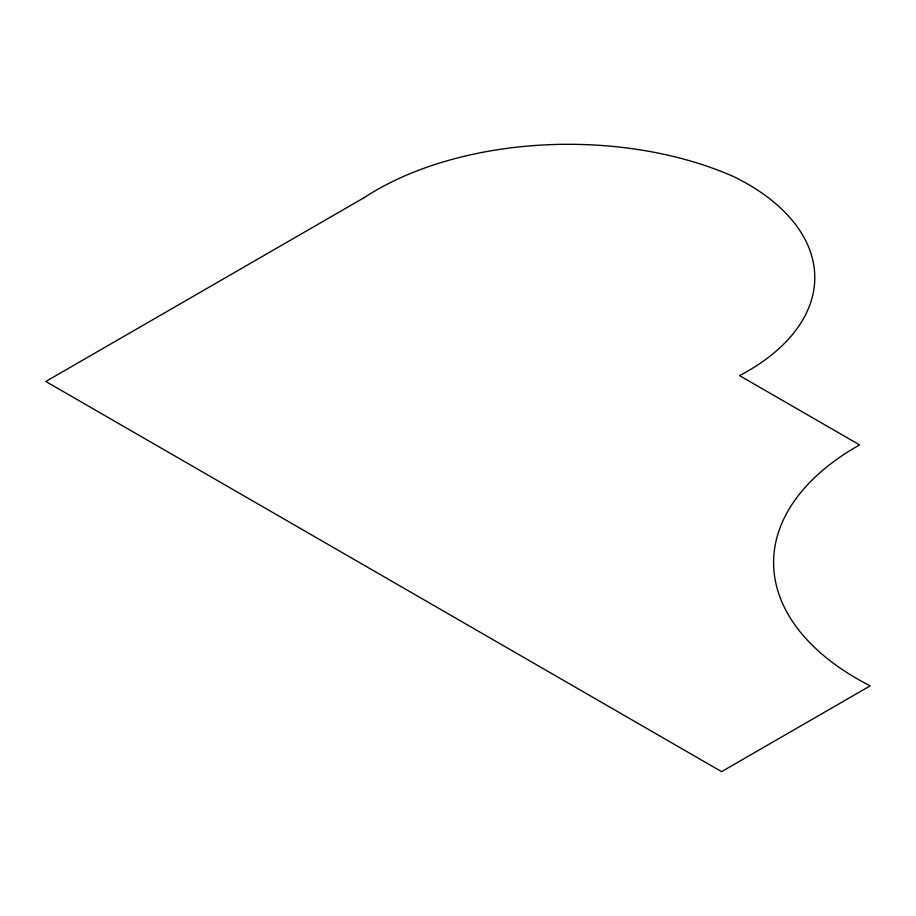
<?xml version="1.0" encoding="UTF-8"?>
<svg xmlns="http://www.w3.org/2000/svg" width="916" height="916" viewBox="0 0 916 916"><rect width="100%" height="100%" fill="white"/><g stroke="black" fill="none" stroke-linecap="round" stroke-linejoin="round"><path stroke-width="1.37" d="M363.858 197.833L45.8 381.468L721.602 771.638L870.2 685.844A284.349 164.17 0 0 1 859.597 444.913L739.567 375.617A229.24 132.351 0 0 0 734.208 176.845A272.006 157.037 0 0 0 363.858 197.833"/></g></svg>
